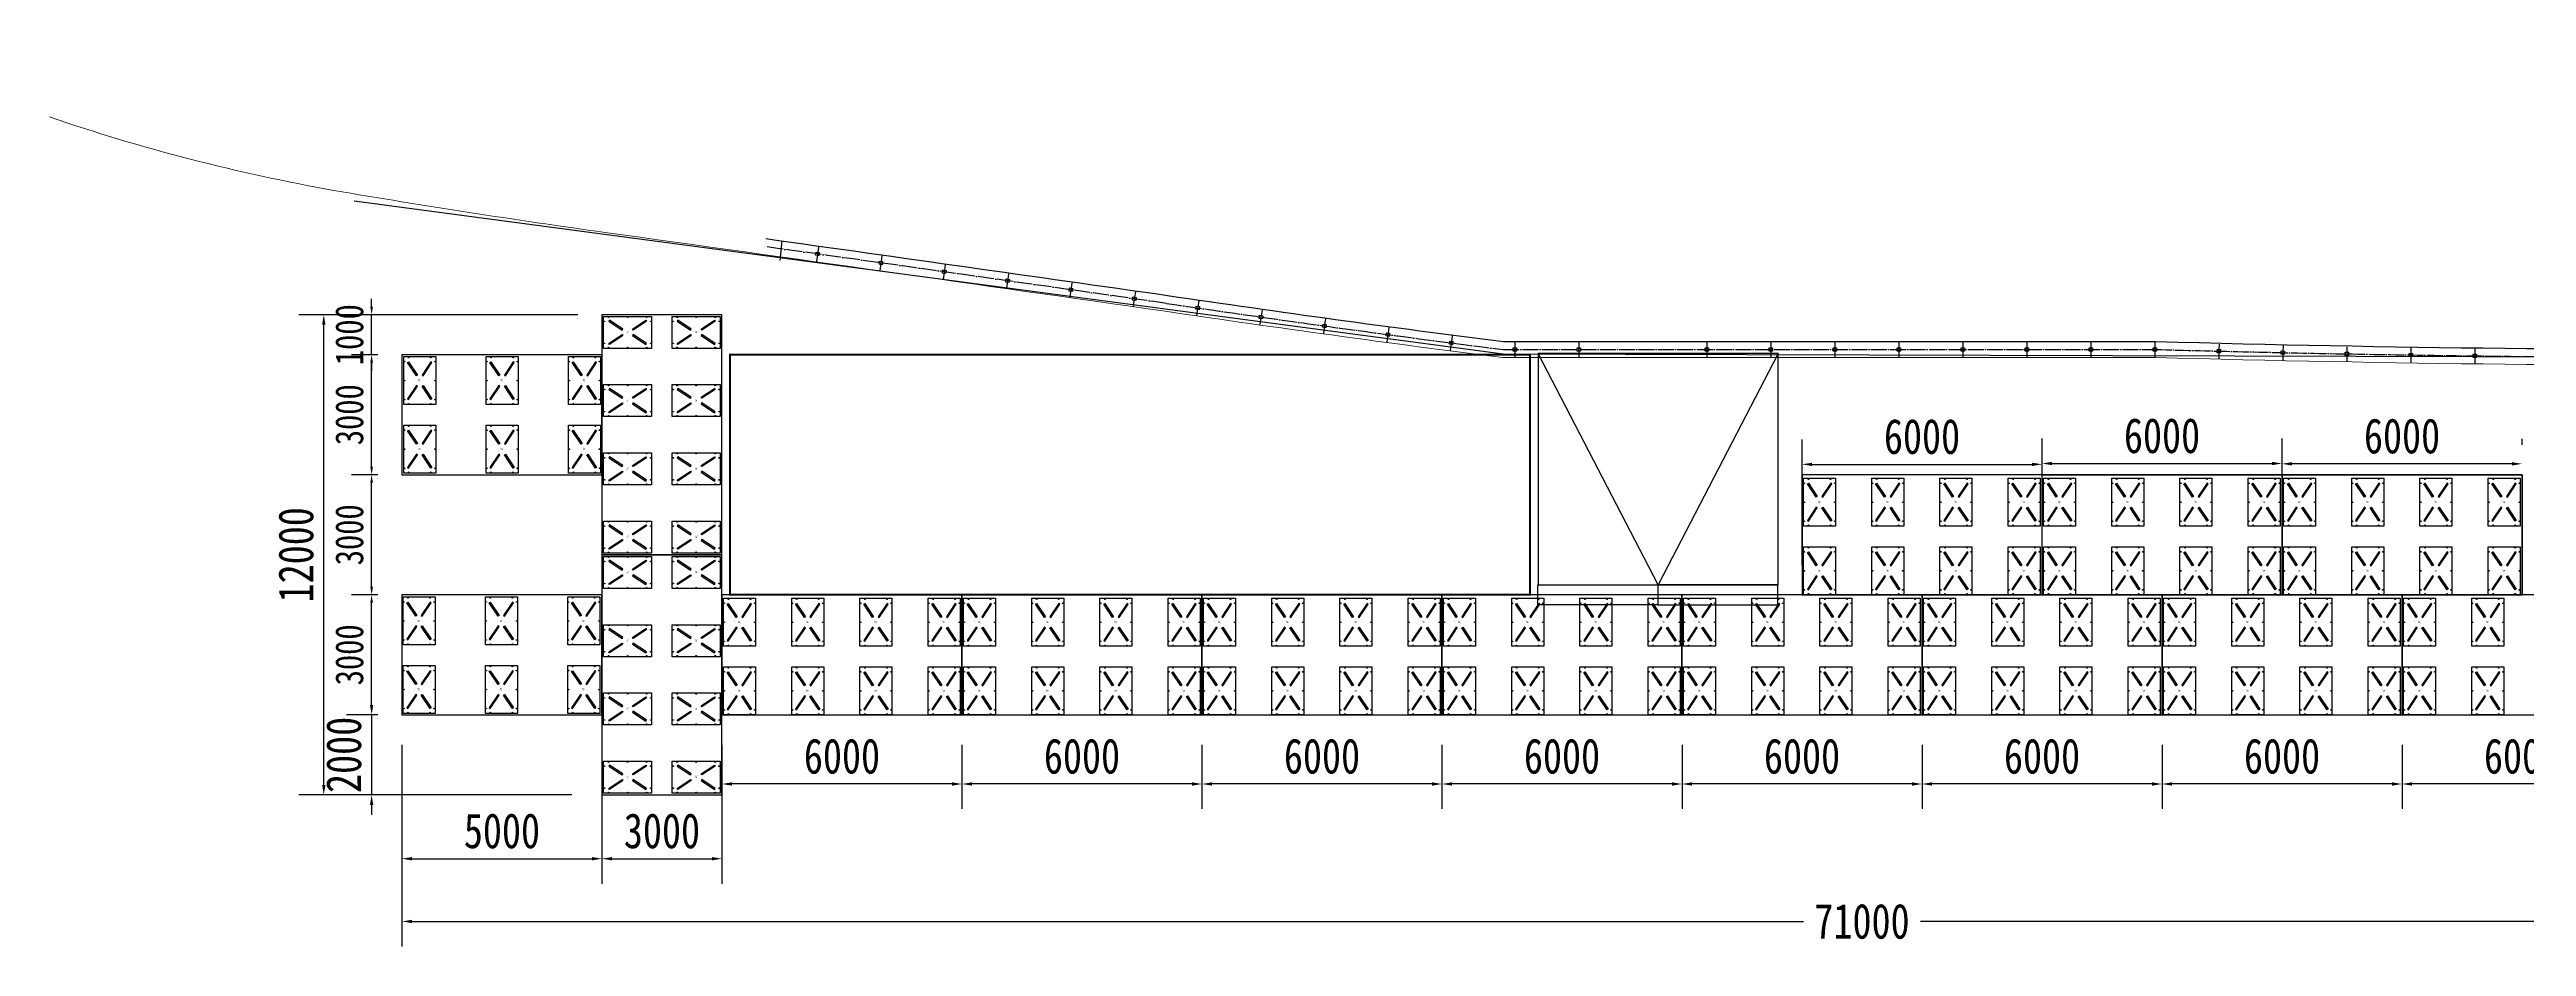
# Model space of a CAD drawing. Header units: millimetres. Extents: x -2018967 to 3675, y -751 to 1571936.
# Drawn here: x -1899858 to -1837938, y 1097384 to 1119796 of the extents above; entities that cross this region are included whole.
import ezdxf

# ---------------------------------------------------------------- set-up
doc = ezdxf.new("R2010")
doc.units = ezdxf.units.MM
doc.header["$LTSCALE"] = 1000
doc.linetypes.add('-6_350_HOLE$0$DASH', pattern=[0.35, 0.25, -0.1])
doc.linetypes.add('DOTE', pattern=[2.42, 2, -0.2, 0.02, -0.2])
doc.layers.get('0').update_dxf_attribs({"linetype": 'CONTINUOUS'})
doc.layers.get('DEFPOINTS').update_dxf_attribs({"linetype": 'CONTINUOUS'})
for name, color, linetype in [('1-下木', 215, 'CONTINUOUS'), ('1-中心线', 4, 'DOTE'), ('1-构筑物', 232, 'CONTINUOUS'), ('1-水岸线', 5, 'CONTINUOUS'), ('1-细部表达', 252, 'CONTINUOUS'), ('1-铺装分割线', 3, 'CONTINUOUS'), ('PUB_TEXT', 7, 'CONTINUOUS'), ('W-ALUMINUM_FRAME铝架', 30, 'CONTINUOUS')]:
    doc.layers.add(name, color=color, linetype=linetype)
doc.styles.add('STANDARD_T3', font='simplex.shx', dxfattribs={"width": 0.7, "bigfont": 'gbcbig.shx'})
doc.styles.add('黑体', font='simhei.ttf', dxfattribs={"width": 0.8})
doc.dimstyles.new('W&&200', dxfattribs={"dimtxt": 700, "dimasz": 200, "dimexe": 500, "dimexo": 600, "dimgap": 200, "dimtad": 1, "dimdec": 0, "dimzin": 0, "dimdsep": 46, "dimtxsty": 'STANDARD_T3', "dimcen": 0.09, "dimclrd": 1, "dimclre": 1, "dimclrt": 7, "dimazin": 2, "dimtfac": 1, "dimtdec": 0, "dimtix": 1, "dimtmove": 2, "dimatfit": 3, "dimfxl": 100, "dimtolj": 1, "dimtzin": 0, "dimarcsym": 0})
doc.dimstyles.new('W&&250', dxfattribs={"dimtxt": 875, "dimasz": 250, "dimexe": 625, "dimexo": 750, "dimgap": 250, "dimtad": 1, "dimdec": 0, "dimzin": 0, "dimdsep": 46, "dimtxsty": 'STANDARD_T3', "dimcen": 0.09, "dimclrd": 1, "dimclre": 1, "dimclrt": 7, "dimazin": 2, "dimtfac": 1, "dimtdec": 0, "dimtix": 1, "dimtmove": 2, "dimatfit": 3, "dimfxl": 100, "dimtolj": 1, "dimtzin": 0, "dimarcsym": 0})

# ---------------------------------------------------------------- blocks, each defined once
blk = doc.blocks.new('*D851')
at = {"color": 1, "lineweight": -2, "transparency": 16777216}
for p, q in [((-1891048, 1102421), (-1891048, 1098952)), ((-1886048, 1102421), (-1886048, 1098952)), ((-1890798, 1099577), (-1886298, 1099577))]:
    blk.add_line(p, q, dxfattribs=at)
at = {"color": 1, "transparency": 16777216}
for points in [[(-1890798, 1099618), (-1890798, 1099535), (-1891048, 1099577)], [(-1886298, 1099618), (-1886298, 1099535), (-1886048, 1099577)]]:
    blk.add_solid(points, dxfattribs=at)
at = {"layer": 'DEFPOINTS', "color": 0, "transparency": 16777216}
for p in [(-1891048, 1103171), (-1886048, 1103171), (-1886048, 1099577)]:
    blk.add_point(p, dxfattribs=at)
at = {"color": 7, "transparency": 16777216, "insert": (-1888548, 1100269), "char_height": 875, "attachment_point": 5, "style": '黑体'}
blk.add_mtext('\\A1;5000', dxfattribs=at)
blk = doc.blocks.new('*D852')
at = {"color": 1, "lineweight": -2, "transparency": 16777216}
for p, q in [((-1886048, 1102421), (-1886048, 1098952)), ((-1883048, 1102421), (-1883048, 1098952)), ((-1885798, 1099577), (-1883298, 1099577))]:
    blk.add_line(p, q, dxfattribs=at)
at = {"color": 1, "transparency": 16777216}
for points in [[(-1885798, 1099618), (-1885798, 1099535), (-1886048, 1099577)], [(-1883298, 1099618), (-1883298, 1099535), (-1883048, 1099577)]]:
    blk.add_solid(points, dxfattribs=at)
at = {"layer": 'DEFPOINTS', "color": 0, "transparency": 16777216}
for p in [(-1886048, 1103171), (-1883048, 1103171), (-1883048, 1099577)]:
    blk.add_point(p, dxfattribs=at)
at = {"color": 7, "transparency": 16777216, "insert": (-1884548, 1100269), "char_height": 875, "attachment_point": 5, "style": '黑体'}
blk.add_mtext('\\A1;3000', dxfattribs=at)
blk = doc.blocks.new('*D853')
at = {"color": 1, "lineweight": -2, "transparency": 16777216}
for p, q in [((-1891648, 1106171), (-1892306, 1106171)), ((-1891806, 1103371), (-1891806, 1105971)), ((-1891648, 1103171), (-1892306, 1103171))]:
    blk.add_line(p, q, dxfattribs=at)
at = {"color": 1, "transparency": 16777216}
for points in [[(-1891840, 1105971), (-1891773, 1105971), (-1891806, 1106171)], [(-1891840, 1103371), (-1891773, 1103371), (-1891806, 1103171)]]:
    blk.add_solid(points, dxfattribs=at)
at = {"layer": 'DEFPOINTS', "color": 0, "transparency": 16777216}
for p in [(-1891806, 1106171), (-1891048, 1106171), (-1891048, 1103171)]:
    blk.add_point(p, dxfattribs=at)
at = {"color": 7, "transparency": 16777216, "insert": (-1892360, 1104671), "char_height": 700, "attachment_point": 5, "rotation": 90, "style": '黑体'}
blk.add_mtext('\\A1;3000', dxfattribs=at)
blk = doc.blocks.new('*D862')
at = {"color": 1, "lineweight": -2, "transparency": 16777216}
for p, q in [((-1891706, 1109171), (-1892306, 1109171)), ((-1891806, 1106371), (-1891806, 1108971)), ((-1891706, 1106171), (-1892306, 1106171))]:
    blk.add_line(p, q, dxfattribs=at)
at = {"color": 1, "transparency": 16777216}
for points in [[(-1891840, 1108971), (-1891773, 1108971), (-1891806, 1109171)], [(-1891840, 1106371), (-1891773, 1106371), (-1891806, 1106171)]]:
    blk.add_solid(points, dxfattribs=at)
at = {"layer": 'DEFPOINTS', "color": 0, "transparency": 16777216}
for p in [(-1891806, 1109171), (-1891048, 1109171), (-1883048, 1106171)]:
    blk.add_point(p, dxfattribs=at)
at = {"color": 7, "transparency": 16777216, "insert": (-1892360, 1107671), "char_height": 700, "attachment_point": 5, "rotation": 90, "style": '黑体'}
blk.add_mtext('\\A1;3000', dxfattribs=at)
blk = doc.blocks.new('*D863')
at = {"color": 1, "lineweight": -2, "transparency": 16777216}
for p, q in [((-1891648, 1112171), (-1892306, 1112171)), ((-1891806, 1109371), (-1891806, 1111971)), ((-1891648, 1109171), (-1892306, 1109171))]:
    blk.add_line(p, q, dxfattribs=at)
at = {"color": 1, "transparency": 16777216}
for points in [[(-1891840, 1111971), (-1891773, 1111971), (-1891806, 1112171)], [(-1891840, 1109371), (-1891773, 1109371), (-1891806, 1109171)]]:
    blk.add_solid(points, dxfattribs=at)
at = {"layer": 'DEFPOINTS', "color": 0, "transparency": 16777216}
for p in [(-1891806, 1112171), (-1891048, 1112171), (-1891048, 1109171)]:
    blk.add_point(p, dxfattribs=at)
at = {"color": 7, "transparency": 16777216, "insert": (-1892360, 1110671), "char_height": 700, "attachment_point": 5, "rotation": 90, "style": '黑体'}
blk.add_mtext('\\A1;3000', dxfattribs=at)
blk = doc.blocks.new('*D854')
at = {"color": 1, "lineweight": -2, "transparency": 16777216}
for p, q in [((-1886798, 1113171), (-1893627, 1113171)), ((-1893002, 1101421), (-1893002, 1112921)), ((-1886798, 1101171), (-1893627, 1101171))]:
    blk.add_line(p, q, dxfattribs=at)
at = {"color": 1, "transparency": 16777216}
for points in [[(-1893044, 1112921), (-1892960, 1112921), (-1893002, 1113171)], [(-1893044, 1101421), (-1892960, 1101421), (-1893002, 1101171)]]:
    blk.add_solid(points, dxfattribs=at)
at = {"layer": 'DEFPOINTS', "color": 0, "transparency": 16777216}
for p in [(-1893002, 1113171), (-1886048, 1113171), (-1886048, 1101171)]:
    blk.add_point(p, dxfattribs=at)
at = {"color": 7, "transparency": 16777216, "insert": (-1893695, 1107171), "char_height": 875, "attachment_point": 5, "rotation": 90, "style": '黑体'}
blk.add_mtext('\\A1;12000', dxfattribs=at)
blk = doc.blocks.new('*D855')
at = {"color": 1, "lineweight": -2, "transparency": 16777216}
for p, q in [((-1891806, 1103421), (-1891806, 1103671)), ((-1891798, 1103171), (-1892431, 1103171)), ((-1891806, 1103171), (-1891806, 1101171)), ((-1886798, 1101171), (-1892431, 1101171)), ((-1891806, 1100921), (-1891806, 1100671))]:
    blk.add_line(p, q, dxfattribs=at)
at = {"color": 1, "transparency": 16777216}
for points in [[(-1891848, 1103421), (-1891765, 1103421), (-1891806, 1103171)], [(-1891848, 1100921), (-1891765, 1100921), (-1891806, 1101171)]]:
    blk.add_solid(points, dxfattribs=at)
at = {"layer": 'DEFPOINTS', "color": 0, "transparency": 16777216}
for p in [(-1891048, 1103171), (-1891806, 1101171), (-1886048, 1101171)]:
    blk.add_point(p, dxfattribs=at)
at = {"color": 7, "transparency": 16777216, "insert": (-1892499, 1102171), "char_height": 875, "attachment_point": 5, "rotation": 90, "style": '黑体'}
blk.add_mtext('\\A1;2000', dxfattribs=at)
blk = doc.blocks.new('*U845')
at = {"layer": 'W-ALUMINUM_FRAME铝架', "color": 3}
blk.add_lwpolyline([(-6000, -1500), (6000, -1500), (6000, 1500), (-6000, 1500)], close=True, dxfattribs=at)
blk = doc.blocks.new('*U846')
at = {"color": 0, "linetype": 'ByBlock', "lineweight": -2, "transparency": 16777216}
for p in [(-48000, 0), (-36000, 0), (-24000, 0), (-12000, 0), (0, 0)]:
    blk.add_blockref('*U845', p, dxfattribs=at)
blk = doc.blocks.new('*D864')
at = {"color": 1, "lineweight": -2, "transparency": 16777216}
for p, q in [((-1891048, 1102421), (-1891048, 1097384)), ((-1820048, 1102421), (-1820048, 1097384)), ((-1890798, 1098009), (-1856012, 1098009)), ((-1820298, 1098009), (-1853085, 1098009))]:
    blk.add_line(p, q, dxfattribs=at)
at = {"color": 1, "transparency": 16777216}
for points in [[(-1890798, 1098051), (-1890798, 1097968), (-1891048, 1098009)], [(-1820298, 1098051), (-1820298, 1097968), (-1820048, 1098009)]]:
    blk.add_solid(points, dxfattribs=at)
at = {"layer": 'DEFPOINTS', "color": 0, "transparency": 16777216}
for p in [(-1891048, 1103171), (-1820048, 1103171), (-1820048, 1098009)]:
    blk.add_point(p, dxfattribs=at)
at = {"color": 7, "transparency": 16777216, "insert": (-1854548, 1098009), "char_height": 875, "attachment_point": 5, "style": '黑体'}
blk.add_mtext('\\A1;71000', dxfattribs=at)
blk = doc.blocks.new('*U847')
blk.add_lwpolyline([(-3000, -1500), (3000, -1500), (3000, 1500), (-3000, 1500)], close=True)
blk = doc.blocks.new('*U848')
at = {"color": 0, "linetype": 'ByBlock', "lineweight": -2, "transparency": 16777216}
for p in [(-54000, 0), (-48000, 0), (-42000, 0), (-36000, 0), (-30000, 0), (-24000, 0), (-18000, 0), (-12000, 0), (-6000, 0), (0, 0)]:
    blk.add_blockref('*U847', p, dxfattribs=at)
blk = doc.blocks.new('*D861')
at = {"color": 1, "lineweight": -2, "transparency": 16777216}
for p, q in [((-1841048, 1102421), (-1841048, 1100819)), ((-1835048, 1102421), (-1835048, 1100819)), ((-1835298, 1101444), (-1840798, 1101444))]:
    blk.add_line(p, q, dxfattribs=at)
at = {"color": 1, "transparency": 16777216}
for points in [[(-1840798, 1101485), (-1840798, 1101402), (-1841048, 1101444)], [(-1835298, 1101485), (-1835298, 1101402), (-1835048, 1101444)]]:
    blk.add_solid(points, dxfattribs=at)
at = {"layer": 'DEFPOINTS', "color": 0, "transparency": 16777216}
for p in [(-1841048, 1103171), (-1835048, 1103171), (-1841048, 1101444)]:
    blk.add_point(p, dxfattribs=at)
at = {"color": 7, "transparency": 16777216, "insert": (-1838048, 1102136), "char_height": 875, "attachment_point": 5, "style": '黑体'}
blk.add_mtext('\\A1;6000', dxfattribs=at)
blk = doc.blocks.new('*D865')
at = {"color": 1, "lineweight": -2, "transparency": 16777216}
for p, q in [((-1847048, 1102421), (-1847048, 1100819)), ((-1841048, 1102421), (-1841048, 1100819)), ((-1841298, 1101444), (-1846798, 1101444))]:
    blk.add_line(p, q, dxfattribs=at)
at = {"color": 1, "transparency": 16777216}
for points in [[(-1846798, 1101485), (-1846798, 1101402), (-1847048, 1101444)], [(-1841298, 1101485), (-1841298, 1101402), (-1841048, 1101444)]]:
    blk.add_solid(points, dxfattribs=at)
at = {"layer": 'DEFPOINTS', "color": 0, "transparency": 16777216}
for p in [(-1847048, 1103171), (-1841048, 1103171), (-1847048, 1101444)]:
    blk.add_point(p, dxfattribs=at)
at = {"color": 7, "transparency": 16777216, "insert": (-1844048, 1102136), "char_height": 875, "attachment_point": 5, "style": '黑体'}
blk.add_mtext('\\A1;6000', dxfattribs=at)
blk = doc.blocks.new('*D866')
at = {"color": 1, "lineweight": -2, "transparency": 16777216}
for p, q in [((-1853048, 1102421), (-1853048, 1100819)), ((-1847048, 1102421), (-1847048, 1100819)), ((-1847298, 1101444), (-1852798, 1101444))]:
    blk.add_line(p, q, dxfattribs=at)
at = {"color": 1, "transparency": 16777216}
for points in [[(-1852798, 1101485), (-1852798, 1101402), (-1853048, 1101444)], [(-1847298, 1101485), (-1847298, 1101402), (-1847048, 1101444)]]:
    blk.add_solid(points, dxfattribs=at)
at = {"layer": 'DEFPOINTS', "color": 0, "transparency": 16777216}
for p in [(-1853048, 1103171), (-1847048, 1103171), (-1853048, 1101444)]:
    blk.add_point(p, dxfattribs=at)
at = {"color": 7, "transparency": 16777216, "insert": (-1850048, 1102136), "char_height": 875, "attachment_point": 5, "style": '黑体'}
blk.add_mtext('\\A1;6000', dxfattribs=at)
blk = doc.blocks.new('*D867')
at = {"color": 1, "lineweight": -2, "transparency": 16777216}
for p, q in [((-1859048, 1102421), (-1859048, 1100819)), ((-1853048, 1102421), (-1853048, 1100819)), ((-1853298, 1101444), (-1858798, 1101444))]:
    blk.add_line(p, q, dxfattribs=at)
at = {"color": 1, "transparency": 16777216}
for points in [[(-1858798, 1101485), (-1858798, 1101402), (-1859048, 1101444)], [(-1853298, 1101485), (-1853298, 1101402), (-1853048, 1101444)]]:
    blk.add_solid(points, dxfattribs=at)
at = {"layer": 'DEFPOINTS', "color": 0, "transparency": 16777216}
for p in [(-1859048, 1103171), (-1853048, 1103171), (-1859048, 1101444)]:
    blk.add_point(p, dxfattribs=at)
at = {"color": 7, "transparency": 16777216, "insert": (-1856048, 1102136), "char_height": 875, "attachment_point": 5, "style": '黑体'}
blk.add_mtext('\\A1;6000', dxfattribs=at)
blk = doc.blocks.new('*D868')
at = {"color": 1, "lineweight": -2, "transparency": 16777216}
for p, q in [((-1865048, 1102421), (-1865048, 1100819)), ((-1859048, 1102421), (-1859048, 1100819)), ((-1859298, 1101444), (-1864798, 1101444))]:
    blk.add_line(p, q, dxfattribs=at)
at = {"color": 1, "transparency": 16777216}
for points in [[(-1864798, 1101485), (-1864798, 1101402), (-1865048, 1101444)], [(-1859298, 1101485), (-1859298, 1101402), (-1859048, 1101444)]]:
    blk.add_solid(points, dxfattribs=at)
at = {"layer": 'DEFPOINTS', "color": 0, "transparency": 16777216}
for p in [(-1865048, 1103171), (-1859048, 1103171), (-1865048, 1101444)]:
    blk.add_point(p, dxfattribs=at)
at = {"color": 7, "transparency": 16777216, "insert": (-1862048, 1102136), "char_height": 875, "attachment_point": 5, "style": '黑体'}
blk.add_mtext('\\A1;6000', dxfattribs=at)
blk = doc.blocks.new('*D869')
at = {"color": 1, "lineweight": -2, "transparency": 16777216}
for p, q in [((-1871048, 1102421), (-1871048, 1100819)), ((-1865048, 1102421), (-1865048, 1100819)), ((-1865298, 1101444), (-1870798, 1101444))]:
    blk.add_line(p, q, dxfattribs=at)
at = {"color": 1, "transparency": 16777216}
for points in [[(-1870798, 1101485), (-1870798, 1101402), (-1871048, 1101444)], [(-1865298, 1101485), (-1865298, 1101402), (-1865048, 1101444)]]:
    blk.add_solid(points, dxfattribs=at)
at = {"layer": 'DEFPOINTS', "color": 0, "transparency": 16777216}
for p in [(-1871048, 1103171), (-1865048, 1103171), (-1871048, 1101444)]:
    blk.add_point(p, dxfattribs=at)
at = {"color": 7, "transparency": 16777216, "insert": (-1868048, 1102136), "char_height": 875, "attachment_point": 5, "style": '黑体'}
blk.add_mtext('\\A1;6000', dxfattribs=at)
blk = doc.blocks.new('*D870')
at = {"color": 1, "lineweight": -2, "transparency": 16777216}
for p, q in [((-1877048, 1102421), (-1877048, 1100819)), ((-1871048, 1102421), (-1871048, 1100819)), ((-1871298, 1101444), (-1876798, 1101444))]:
    blk.add_line(p, q, dxfattribs=at)
at = {"color": 1, "transparency": 16777216}
for points in [[(-1876798, 1101485), (-1876798, 1101402), (-1877048, 1101444)], [(-1871298, 1101485), (-1871298, 1101402), (-1871048, 1101444)]]:
    blk.add_solid(points, dxfattribs=at)
at = {"layer": 'DEFPOINTS', "color": 0, "transparency": 16777216}
for p in [(-1877048, 1103171), (-1871048, 1103171), (-1877048, 1101444)]:
    blk.add_point(p, dxfattribs=at)
at = {"color": 7, "transparency": 16777216, "insert": (-1874048, 1102136), "char_height": 875, "attachment_point": 5, "style": '黑体'}
blk.add_mtext('\\A1;6000', dxfattribs=at)
blk = doc.blocks.new('*D871')
at = {"color": 1, "lineweight": -2, "transparency": 16777216}
for p, q in [((-1883048, 1102421), (-1883048, 1100819)), ((-1877048, 1102421), (-1877048, 1100819)), ((-1877298, 1101444), (-1882798, 1101444))]:
    blk.add_line(p, q, dxfattribs=at)
at = {"color": 1, "transparency": 16777216}
for points in [[(-1882798, 1101485), (-1882798, 1101402), (-1883048, 1101444)], [(-1877298, 1101485), (-1877298, 1101402), (-1877048, 1101444)]]:
    blk.add_solid(points, dxfattribs=at)
at = {"layer": 'DEFPOINTS', "color": 0, "transparency": 16777216}
for p in [(-1883048, 1103171), (-1877048, 1103171), (-1883048, 1101444)]:
    blk.add_point(p, dxfattribs=at)
at = {"color": 7, "transparency": 16777216, "insert": (-1880048, 1102136), "char_height": 875, "attachment_point": 5, "style": '黑体'}
blk.add_mtext('\\A1;6000', dxfattribs=at)
blk = doc.blocks.new('langan')
at = {"layer": '1-中心线'}
blk.add_lwpolyline([(0, 0.178), (0, 0.04), (0, -0.19)], dxfattribs=at)
at = {"layer": '1-细部表达'}
blk.add_lwpolyline([(-0.04, 0.04), (0.04, 0.04), (0.04, -0.04), (-0.04, -0.04)], close=True, dxfattribs=at)
blk = doc.blocks.new('*D856')
at = {"color": 1, "lineweight": -2, "transparency": 16777216}
for p, q in [((-1856048, 1106921), (-1856048, 1110056)), ((-1850048, 1106921), (-1850048, 1110056)), ((-1855798, 1109431), (-1850298, 1109431))]:
    blk.add_line(p, q, dxfattribs=at)
at = {"color": 1, "transparency": 16777216}
for points in [[(-1855798, 1109472), (-1855798, 1109389), (-1856048, 1109431)], [(-1850298, 1109472), (-1850298, 1109389), (-1850048, 1109431)]]:
    blk.add_solid(points, dxfattribs=at)
at = {"layer": 'DEFPOINTS', "color": 0, "transparency": 16777216}
for p in [(-1850048, 1109431), (-1856048, 1106171), (-1850048, 1106171)]:
    blk.add_point(p, dxfattribs=at)
at = {"color": 7, "transparency": 16777216, "insert": (-1853048, 1110123), "char_height": 875, "attachment_point": 5, "style": '黑体'}
blk.add_mtext('\\A1;6000', dxfattribs=at)
blk = doc.blocks.new('*D857')
at = {"color": 1, "lineweight": -2, "transparency": 16777216}
for p, q in [((-1850048, 1106921), (-1850048, 1110077)), ((-1844048, 1106921), (-1844048, 1110077)), ((-1849798, 1109452), (-1844298, 1109452))]:
    blk.add_line(p, q, dxfattribs=at)
at = {"color": 1, "transparency": 16777216}
for points in [[(-1849798, 1109493), (-1849798, 1109410), (-1850048, 1109452)], [(-1844298, 1109493), (-1844298, 1109410), (-1844048, 1109452)]]:
    blk.add_solid(points, dxfattribs=at)
at = {"layer": 'DEFPOINTS', "color": 0, "transparency": 16777216}
for p in [(-1844048, 1109452), (-1850048, 1106171), (-1844048, 1106171)]:
    blk.add_point(p, dxfattribs=at)
at = {"color": 7, "transparency": 16777216, "insert": (-1847048, 1110144), "char_height": 875, "attachment_point": 5, "style": '黑体'}
blk.add_mtext('\\A1;6000', dxfattribs=at)
blk = doc.blocks.new('*D849')
at = {"color": 1, "lineweight": -2, "transparency": 16777216}
for p, q in [((-1844048, 1106921), (-1844048, 1110069)), ((-1838048, 1109921), (-1838048, 1110069)), ((-1838298, 1109444), (-1843798, 1109444))]:
    blk.add_line(p, q, dxfattribs=at)
at = {"color": 1, "transparency": 16777216}
for points in [[(-1843798, 1109486), (-1843798, 1109402), (-1844048, 1109444)], [(-1838298, 1109486), (-1838298, 1109402), (-1838048, 1109444)]]:
    blk.add_solid(points, dxfattribs=at)
at = {"layer": 'DEFPOINTS', "color": 0, "transparency": 16777216}
for p in [(-1844048, 1109444), (-1838048, 1109171), (-1844048, 1106171)]:
    blk.add_point(p, dxfattribs=at)
at = {"color": 7, "transparency": 16777216, "insert": (-1841048, 1110136), "char_height": 875, "attachment_point": 5, "style": '黑体'}
blk.add_mtext('\\A1;6000', dxfattribs=at)
blk = doc.blocks.new('*D858')
at = {"color": 1, "lineweight": -2, "transparency": 16777216}
for p, q in [((-1891806, 1113371), (-1891806, 1113571)), ((-1886648, 1113171), (-1892306, 1113171)), ((-1891806, 1112171), (-1891806, 1113171)), ((-1891648, 1112171), (-1892306, 1112171)), ((-1891806, 1111971), (-1891806, 1111771))]:
    blk.add_line(p, q, dxfattribs=at)
at = {"color": 1, "transparency": 16777216}
for points in [[(-1891840, 1113371), (-1891773, 1113371), (-1891806, 1113171)], [(-1891840, 1111971), (-1891773, 1111971), (-1891806, 1112171)]]:
    blk.add_solid(points, dxfattribs=at)
at = {"layer": 'DEFPOINTS', "color": 0, "transparency": 16777216}
for p in [(-1891806, 1113171), (-1886048, 1113171), (-1891048, 1112171)]:
    blk.add_point(p, dxfattribs=at)
at = {"color": 7, "transparency": 16777216, "insert": (-1892360, 1112671), "char_height": 700, "attachment_point": 5, "rotation": 90, "style": '黑体'}
blk.add_mtext('\\A1;1000', dxfattribs=at)
blk = doc.blocks.new('$matou$00000186')
for points in [[(-600, 400), (600, 400), (600, -400), (-600, -400)], [(-456, 304), (-472, 279), (-140, 57), (-123, 82)], [(456, 304), (472, 279), (140, 57), (123, 82)], [(-456, -304), (-472, -279), (-140, -57), (-123, -82)], [(456, -304), (472, -279), (140, -57), (123, -82)]]:
    blk.add_lwpolyline(points, close=True)
at = {"color": 1}
for centre in [(-575, 275), (-475, 378), (0, 378), (475, 378), (575, 275), (-575, -275), (-475, -378), (0, -378), (475, -378), (575, -275)]:
    blk.add_circle(centre, 7, dxfattribs=at)
at = {"layer": 'PUB_TEXT', "style": '黑体', "width": 0.8}
blk.add_text('JY', height=52.6, dxfattribs=at).set_placement((-44, -35))
blk = doc.blocks.new('*U880')
at = {"rotation": 270}
blk.add_blockref('$matou$00000186', (0, 0), dxfattribs=at)
blk = doc.blocks.new('*U881')
at = {"color": 0, "linetype": 'ByBlock', "lineweight": -2, "transparency": 16777216}
for p in [(0, 1714), (2058, 1714), (4116, 1714), (0, 0), (2058, 0), (4116, 0)]:
    blk.add_blockref('*U880', p, dxfattribs=at)
blk = doc.blocks.new('*U884')
at = {"rotation": 270}
blk.add_blockref('$matou$00000186', (0, 0), dxfattribs=at)
blk = doc.blocks.new('*U885')
at = {"color": 0, "linetype": 'ByBlock', "lineweight": -2, "transparency": 16777216}
for p in [(0, 1714), (1705, 1714), (3410, 1714), (5115, 1714), (0, 0), (1705, 0), (3410, 0), (5115, 0)]:
    blk.add_blockref('*U884', p, dxfattribs=at)
blk = doc.blocks.new('*U882')
blk.add_blockref('*U885', (-2557.5, -857))
blk = doc.blocks.new('*U883')
at = {"color": 0, "linetype": 'ByBlock', "lineweight": -2, "transparency": 16777216}
for p in [(-54000, 0), (-48000, 0), (-42000, 0), (-36000, 0), (-30000, 0), (-24000, 0), (-18000, 0), (-12000, 0), (-6000, 0), (0, 0)]:
    blk.add_blockref('*U882', p, dxfattribs=at)
blk = doc.blocks.new('*U888')
at = {"rotation": 270}
blk.add_blockref('$matou$00000186', (0, 0), dxfattribs=at)
blk = doc.blocks.new('*U889')
at = {"color": 0, "linetype": 'ByBlock', "lineweight": -2, "transparency": 16777216}
for p in [(0, 1714), (1705, 1714), (3410, 1714), (5115, 1714), (0, 0), (1705, 0), (3410, 0), (5115, 0)]:
    blk.add_blockref('*U888', p, dxfattribs=at)
blk = doc.blocks.new('*U886')
blk.add_blockref('*U889', (-2557.5, -857))
blk = doc.blocks.new('*U887')
at = {"color": 0, "linetype": 'ByBlock', "lineweight": -2, "transparency": 16777216}
for p in [(-6000, 0), (0, 0)]:
    blk.add_blockref('*U886', p, dxfattribs=at)
blk = doc.blocks.new('*U890')
at = {"rotation": 270}
blk.add_blockref('$matou$00000186', (0, 0), dxfattribs=at)
blk = doc.blocks.new('*U891')
at = {"color": 0, "linetype": 'ByBlock', "lineweight": -2, "transparency": 16777216}
for p in [(0, 1714), (2058, 1714), (4116, 1714), (0, 0), (2058, 0), (4116, 0)]:
    blk.add_blockref('*U890', p, dxfattribs=at)
blk = doc.blocks.new('*U894')
at = {"rotation": 270}
blk.add_blockref('$matou$00000186', (0, 0), dxfattribs=at)
blk = doc.blocks.new('*U895')
at = {"color": 0, "linetype": 'ByBlock', "lineweight": -2, "transparency": 16777216}
for p in [(0, 1714), (1705, 1714), (3410, 1714), (5115, 1714), (0, 0), (1705, 0), (3410, 0), (5115, 0)]:
    blk.add_blockref('*U894', p, dxfattribs=at)
blk = doc.blocks.new('*U892')
blk.add_blockref('*U895', (-2557.5, -857))
blk = doc.blocks.new('*U893')
at = {"color": 0, "linetype": 'ByBlock', "lineweight": -2, "transparency": 16777216}
for p in [(-12000, 0), (-6000, 0), (0, 0)]:
    blk.add_blockref('*U892', p, dxfattribs=at)

msp = doc.modelspace()

# ---------------------------------------------------------------- linework, layer by layer
at = {"color": 8}
msp.add_lwpolyline([(-1892241.7, 1116012.8), (-1892241.7, 1116012.8), (-1863521.1, 1112193.8), (-1802589.5, 1112030)], dxfattribs=at)
at = {"linetype": '-6_350_HOLE$0$DASH', "const_width": 50}
msp.add_lwpolyline([(-1882848.4, 1106170.6), (-1862848.4, 1106170.6), (-1862848.4, 1112170.6), (-1882848.4, 1112170.6)], close=True, dxfattribs=at)
at = {"layer": '1-下木'}
msp.add_lwpolyline([(-1881552.8, 1115015.1), (-1881598.3, 1114527.6)], dxfattribs=at)
at = {"layer": '1-中心线', "ltscale": 0.2}
msp.add_lwpolyline([(-1881976.7, 1114872.5, -0.0007083), (-1871935.7, 1113453.4, 0.0051525), (-1863521.1, 1112298.5), (-1847204.9, 1112300.6, 0.016127), (-1812298.9, 1112474.3, 0.0086787), (-1791452.3, 1113453.8, -0.0274266), (-1786744.8, 1113895.1)], format="xyb", dxfattribs=at)
at = {"layer": '1-水岸线', "linetype": 'ByBlock', "lineweight": 0}
msp.add_lwpolyline([(-1899858, 1118112.2, 0.0386291), (-1892751.2, 1116277.2, 0.0078984), (-1885969.5, 1115226.9, -0.0009879), (-1871964.4, 1113255.5, 0.0051599), (-1863533.7, 1112098.5), (-1847207.6, 1112100.6, 0.0161254), (-1812292.2, 1112274.4, 0.0086819), (-1791431, 1113254.7, -0.0508757), (-1782726.8, 1113662.7, 0.1302663), (-1775462.7, 1115167.4, -0.0697877), (-1771358.7, 1116545.6, 0.0234381), (-1761026.5, 1118981.1, 0.0549261), (-1748860.7, 1119795.8)], format="xyb", dxfattribs=at)
at = {"layer": '1-铺装分割线', "linetype": 'ByBlock'}
msp.add_lwpolyline([(-1881948.9, 1115070.6, -0.0007083), (-1871906.9, 1113651.3, 0.0051451), (-1863508.5, 1112498.5), (-1847202.2, 1112500.6, 0.0161286), (-1812305.5, 1112674.2, 0.0086756), (-1791473.5, 1113652.8, -0.027378), (-1786752.6, 1114094.9)], format="xyb", dxfattribs=at)
at = {"layer": 'W-ALUMINUM_FRAME铝架', "color": 3}
for points in [[(-1886048.4, 1107170.6), (-1883048.4, 1107170.6), (-1883048.4, 1113170.6), (-1886048.4, 1113170.6)], [(-1891048.4, 1109170.6), (-1886048.4, 1109170.6), (-1886048.4, 1112170.6), (-1891048.4, 1112170.6)], [(-1856048.4, 1109170.6), (-1856048.4, 1106170.6), (-1850048.4, 1106170.6), (-1850048.4, 1109170.6)], [(-1850048.4, 1109170.6), (-1844048.4, 1109170.6), (-1844048.4, 1106170.6), (-1850048.4, 1106170.6)], [(-1838048.4, 1109170.6), (-1838048.4, 1106170.6), (-1844048.4, 1106170.6), (-1844048.4, 1109170.6)], [(-1886048.4, 1101170.6), (-1883048.4, 1101170.6), (-1883048.4, 1107170.6), (-1886048.4, 1107170.6)], [(-1891048.4, 1103170.6), (-1886048.4, 1103170.6), (-1886048.4, 1106170.6), (-1891048.4, 1106170.6)]]:
    msp.add_lwpolyline(points, close=True, dxfattribs=at)
at = {"layer": 'W-ALUMINUM_FRAME铝架', "color": 4}
for points in [[(-1862644.6, 1106424.1), (-1856644.6, 1106424.1), (-1856644.6, 1112203.9), (-1862644.6, 1112203.9)], [(-1859648.4, 1105920.6), (-1862648.4, 1105920.6), (-1862648.4, 1106420.6), (-1859648.4, 1106420.6)], [(-1859648.4, 1105920.6), (-1856648.4, 1105920.6), (-1856648.4, 1106420.6), (-1859648.4, 1106420.6)]]:
    msp.add_lwpolyline(points, close=True, dxfattribs=at)
msp.add_lwpolyline([(-1856644.6, 1112203.9), (-1859644.6, 1106420.6), (-1862644.6, 1112203.9)], dxfattribs=at)
at = {"layer": 'W-ALUMINUM_FRAME铝架'}
msp.add_lwpolyline([(-1856048.4, 1106170.6), (-1838048.4, 1106170.6), (-1838048.4, 1109170.6), (-1856048.4, 1109170.6)], close=True, dxfattribs=at)

# ---------------------------------------------------------------- block references
at = {"rotation": 270}
msp.add_blockref('*U887', (-1884549.7, 1104171.1), dxfattribs=at)
for name, p in [('*U891', (-1890602.9, 1109809.6)), ('*U893', (-1841053, 1107627.6)), ('*U881', (-1890621, 1103802.8)), ('*U846', (-1829048.4, 1104670.6)), ('*U848', (-1826048.4, 1104670.6)), ('*U883', (-1826053, 1104627.6))]:
    msp.add_blockref(name, p)
at = {"layer": '1-构筑物'}
for p, xscale, yscale, zscale, rotation in [((-1880660.6, 1114688.2), 999.9999999999995, 999.9999999999995, 999.9999999999995, 352.0153963550256), ((-1879076.1, 1114465.6), 999.9999999999998, 999.9999999999998, 999.9999999999998, 351.9897844261242), ((-1877491.8, 1114242.2), 999.9999999999999, 999.9999999999999, 999.9999999999999, 351.9641724972022), ((-1875907.6, 1114018.2), 999.9999999999999, 999.9999999999999, 999.9999999999999, 351.9385605682272), ((-1874323.4, 1113793.5), 999.9999999999995, 999.9999999999995, 999.9999999999995, 351.9129486392683), ((-1872739.4, 1113568.1), 999.9999999999999, 999.9999999999999, 999.9999999999999, 351.887336710293), ((-1871155.9, 1113338.9), 1000, 1000, 1000, 351.7042036249348), ((-1869572.2, 1113111.2), 1000, 1000, 1000, 351.9266498785266), ((-1867987.6, 1112889.5), 1000.000000000001, 1000.000000000001, 1000.000000000001, 352.1490961334314), ((-1866402.2, 1112674.1), 999.9999999999999, 999.9999999999999, 999.9999999999999, 352.371542387477), ((-1864815.9, 1112464.7), 1000, 1000, 1000, 352.5939886410972), ((-1863226.6, 1112298.5), 1000.000000000001, 1000.000000000001, 1000.000000000001, 0.007416484556053341), ((-1861626.6, 1112298.8), 1000.000000000001, 1000.000000000001, 1000.000000000001, 0.007416484556053341), ((-1858426.6, 1112299.2), 1000.000000000001, 1000.000000000001, 1000.000000000001, 0.007416484556053341), ((-1856826.6, 1112299.4), 1000.000000000001, 1000.000000000001, 1000.000000000001, 0.007416484556053341), ((-1855226.6, 1112299.6), 1000.000000000001, 1000.000000000001, 1000.000000000001, 0.007416484556053341), ((-1853626.6, 1112299.8), 1000.000000000001, 1000.000000000001, 1000.000000000001, 0.007416484556053341), ((-1852026.6, 1112300), 1000.000000000001, 1000.000000000001, 1000.000000000001, 0.007416484556053341), ((-1850426.6, 1112300.2), 1000.000000000001, 1000.000000000001, 1000.000000000001, 0.007416484556053341), ((-1848826.6, 1112300.4), 1000.000000000001, 1000.000000000001, 1000.000000000001, 0.007416484556053341), ((-1847226.6, 1112300.6), 1000.000000000001, 1000.000000000001, 1000.000000000001, 0.007416484556053341), ((-1845627.1, 1112259.9), 1000, 1000, 1000, 358.6042863558596), ((-1844027.5, 1112223.3), 1000.000000000001, 1000.000000000001, 1000.000000000001, 358.7736565907607), ((-1842427.8, 1112191.4), 999.9999999999999, 999.9999999999999, 999.9999999999999, 358.9430268253143), ((-1840828.1, 1112164.2), 999.9999999999998, 999.9999999999998, 999.9999999999998, 359.1123970603898), ((-1839228.2, 1112141.8), 1000.000000000001, 1000.000000000001, 1000.000000000001, 359.2817672950263)]:
    msp.add_blockref('langan', p, dxfattribs=dict(at, xscale=xscale, yscale=yscale, zscale=zscale, rotation=rotation))

# ---------------------------------------------------------------- dimensions: what is measured, and where the dimension line sits
for base, p1, p2, dimstyle, override, picture, middle in [((-1891806.4, 1113170.6), (-1891048.4, 1112170.6), (-1886048.4, 1113170.6), 'W&&200', {"dimtxsty": '黑体'}, '*D858', (-1892360.3, 1112670.6)), ((-1893002.1, 1113170.6), (-1886048.4, 1101170.6), (-1886048.4, 1113170.6), 'W&&250', {"dimtxsty": '黑体'}, '*D854', (-1893694.5, 1107170.6)), ((-1891806.4, 1112170.6), (-1891048.4, 1109170.6), (-1891048.4, 1112170.6), 'W&&200', {"dimtxsty": '黑体'}, '*D863', (-1892360.3, 1110670.6)), ((-1891806.4, 1109170.6), (-1883048.4, 1106170.6), (-1891048.4, 1109170.6), 'W&&200', {"dimtxsty": '黑体', "dimfxlon": 1}, '*D862', (-1892360.3, 1107670.6)), ((-1891806.4, 1106170.6), (-1891048.4, 1103170.6), (-1891048.4, 1106170.6), 'W&&200', {"dimtxsty": '黑体'}, '*D853', (-1892360.3, 1104670.6)), ((-1891806.4, 1101170.6), (-1891048.4, 1103170.6), (-1886048.4, 1101170.6), 'W&&250', {"dimtxsty": '黑体'}, '*D855', (-1892498.8, 1102170.6))]:
    dim = msp.add_linear_dim(base=base, p1=p1, p2=p2, angle=90, dimstyle=dimstyle, override=override)
    dim.commit()
    dim.dimension.update_dxf_attribs({"geometry": picture, "text_midpoint": middle})
for base, p1, p2, picture, middle in [((-1850048.4, 1109430.8), (-1856048.4, 1106170.6), (-1850048.4, 1106170.6), '*D856', (-1853048.4, 1110123.2)), ((-1844048.4, 1109451.6), (-1850048.4, 1106170.6), (-1844048.4, 1106170.6), '*D857', (-1847048.4, 1110144.1)), ((-1844048.4, 1109444), (-1838048.4, 1109170.6), (-1844048.4, 1106170.6), '*D849', (-1841048.4, 1110136.5)), ((-1886048.4, 1099576.7), (-1891048.4, 1103170.6), (-1886048.4, 1103170.6), '*D851', (-1888548.4, 1100269.1)), ((-1883048.4, 1099576.7), (-1886048.4, 1103170.6), (-1883048.4, 1103170.6), '*D852', (-1884548.4, 1100269.1)), ((-1883048.4, 1101443.6), (-1877048.4, 1103170.6), (-1883048.4, 1103170.6), '*D871', (-1880048.4, 1102136)), ((-1877048.4, 1101443.6), (-1871048.4, 1103170.6), (-1877048.4, 1103170.6), '*D870', (-1874048.4, 1102136)), ((-1871048.4, 1101443.6), (-1865048.4, 1103170.6), (-1871048.4, 1103170.6), '*D869', (-1868048.4, 1102136)), ((-1865048.4, 1101443.6), (-1859048.4, 1103170.6), (-1865048.4, 1103170.6), '*D868', (-1862048.4, 1102136)), ((-1859048.4, 1101443.6), (-1853048.4, 1103170.6), (-1859048.4, 1103170.6), '*D867', (-1856048.4, 1102136)), ((-1853048.4, 1101443.6), (-1847048.4, 1103170.6), (-1853048.4, 1103170.6), '*D866', (-1850048.4, 1102136)), ((-1847048.4, 1101443.6), (-1841048.4, 1103170.6), (-1847048.4, 1103170.6), '*D865', (-1844048.4, 1102136)), ((-1841048.4, 1101443.6), (-1835048.4, 1103170.6), (-1841048.4, 1103170.6), '*D861', (-1838048.4, 1102136))]:
    dim = msp.add_linear_dim(base=base, p1=p1, p2=p2, dimstyle='W&&250', override={"dimtxsty": '黑体'})
    dim.commit()
    dim.dimension.update_dxf_attribs({"geometry": picture, "text_midpoint": middle})
dim = msp.add_linear_dim(base=(-1820048.4, 1098009.3), p1=(-1891048.4, 1103170.6), p2=(-1820048.4, 1103170.6), dimstyle='W&&250', override={"dimtxsty": '黑体'})
dim.commit()
dim.dimension.update_dxf_attribs({"geometry": '*D864', "text_midpoint": (-1854548.4, 1098009.3), "dimtype": 160})

doc.saveas('drawing.dxf')
